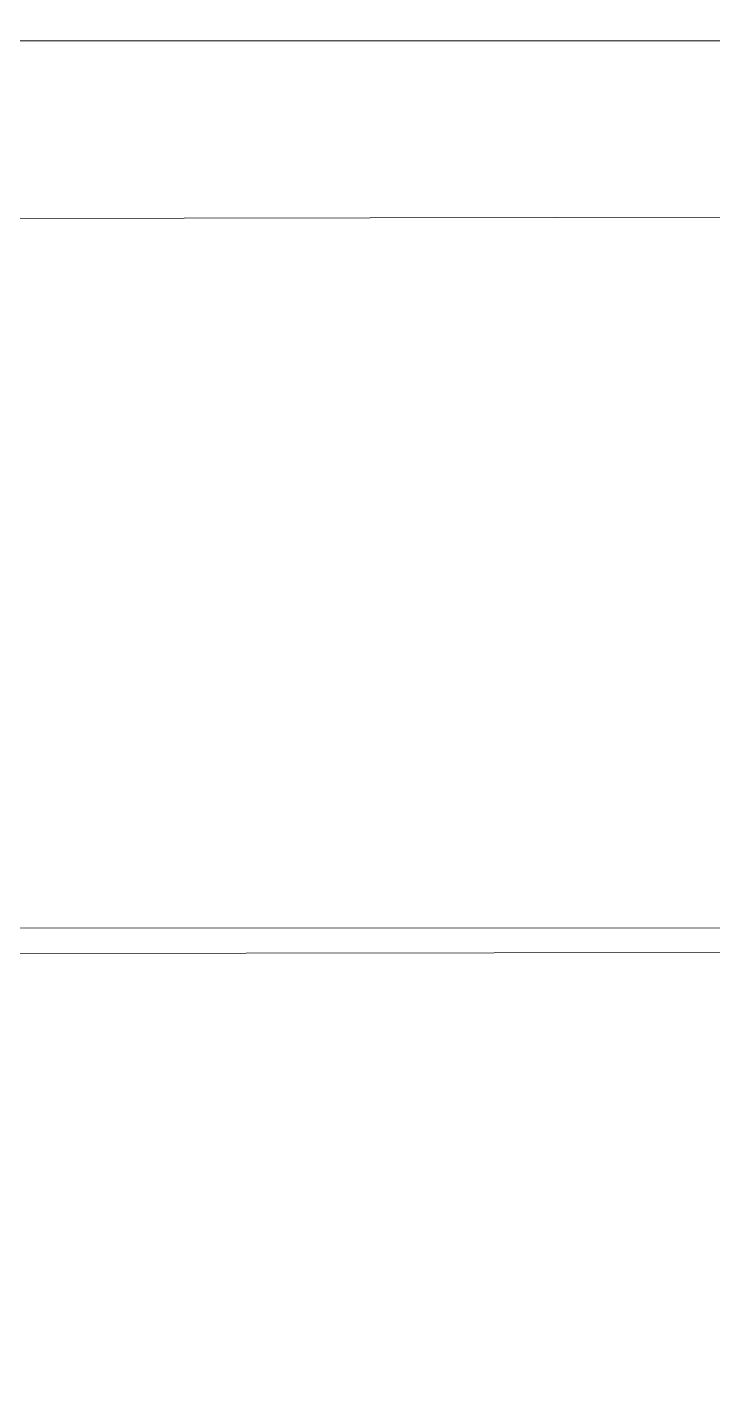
# Model space of a CAD drawing. Extents: x 4 to 464, y 11 to 29.
# Drawn here: x 458.355 to 459.316, y 26.973 to 28.865 of the extents above; entities that cross this region are included whole.
import ezdxf

# ---------------------------------------------------------------- set-up
doc = ezdxf.new("R2010")
doc.units = 0
doc.header["$MEASUREMENT"] = 0
doc.layers.add('Sections span lengths and Marker Balls Plan', color=7, linetype='CONTINUOUS', lineweight=0)
doc.layers.add('Structures Plan', color=7, linetype='CONTINUOUS', lineweight=0)

msp = doc.modelspace()

# ---------------------------------------------------------------- linework, layer by layer
at = {"layer": 'Sections span lengths and Marker Balls Plan', "color": 1}
for points in [[(230, 28.797, 33.583), (240, 28.799, 33.583), (250, 28.801, 33.642), (260, 28.803, 33.76), (270, 28.805, 33.937), (280, 28.808, 34.172), (290, 28.81, 34.467), (300, 28.812, 34.82), (310, 28.814, 35.232), (320, 28.816, 35.703), (330, 28.818, 36.233), (340, 28.82, 36.822), (350, 28.822, 37.47), (360, 28.825, 38.178), (370, 28.827, 38.944), (380, 28.829, 39.769), (390, 28.831, 40.653), (400, 28.833, 41.596), (410, 28.835, 42.599), (420, 28.837, 43.661), (430, 28.839, 44.782), (440, 28.842, 45.962), (450, 28.844, 47.201), (460, 28.846, 48.5)], [(230, 27.653, 24.083), (240, 27.651, 24.083), (250, 27.649, 24.142), (260, 27.647, 24.26), (270, 27.645, 24.437), (280, 27.642, 24.672), (290, 27.64, 24.967), (300, 27.638, 25.32), (310, 27.636, 25.732), (320, 27.634, 26.203), (330, 27.632, 26.733), (340, 27.63, 27.322), (350, 27.628, 27.97), (360, 27.625, 28.678), (370, 27.623, 29.444), (380, 27.621, 30.269), (390, 27.619, 31.153), (400, 27.617, 32.096), (410, 27.615, 33.099), (420, 27.613, 34.161), (430, 27.611, 35.282), (440, 27.608, 36.462), (450, 27.606, 37.701), (460, 27.604, 39)], [(230, 27.228, 43.083), (240, 27.243, 43.083), (250, 27.258, 43.142), (260, 27.273, 43.26), (270, 27.288, 43.437), (280, 27.303, 43.672), (290, 27.318, 43.967), (300, 27.333, 44.32), (310, 27.347, 44.732), (320, 27.362, 45.203), (330, 27.377, 45.733), (340, 27.392, 46.322), (350, 27.407, 46.97), (360, 27.422, 47.678), (370, 27.437, 48.444), (380, 27.452, 49.269), (390, 27.467, 50.153), (400, 27.482, 51.096), (410, 27.497, 52.099), (420, 27.512, 53.161), (430, 27.526, 54.282), (440, 27.541, 55.462), (450, 27.556, 56.701), (460, 27.571, 58)]]:
    msp.add_polyline3d(points, dxfattribs=at)
at = {"layer": 'Sections span lengths and Marker Balls Plan', "color": 5}
msp.add_polyline3d([(230, 28.242, 54.938), (240, 28.258, 54.981), (250, 28.273, 55.064), (260, 28.289, 55.189), (270, 28.304, 55.355), (280, 28.32, 55.561), (290, 28.336, 55.809), (300, 28.351, 56.098), (310, 28.367, 56.428), (320, 28.382, 56.798), (330, 28.398, 57.21), (340, 28.413, 57.663), (350, 28.429, 58.157), (360, 28.444, 58.692), (370, 28.46, 59.267), (380, 28.476, 59.884), (390, 28.491, 60.542), (400, 28.507, 61.242), (410, 28.522, 61.982), (420, 28.538, 62.763), (430, 28.553, 63.586), (440, 28.569, 64.449), (450, 28.584, 65.354), (460, 28.6, 66.3)], dxfattribs=at)
at = {"layer": 'Structures Plan', "color": 253}
for points in [[(459.05, 21.293, 53.45), (460.05, 28.843, 53.45), (459.95, 28.857, 53.45), (458.95, 21.307, 53.45)], [(458.95, 21.307, 53.55), (459.95, 28.857, 53.55), (460.05, 28.843, 53.55), (459.05, 21.293, 53.55)], [(458.95, 21.307, 53.45), (459.95, 28.857, 53.45), (459.95, 28.857, 53.55), (458.95, 21.307, 53.55)], [(458.964, 21.294, 55.842), (459.964, 28.844, 53.467), (459.967, 28.865, 53.533), (458.967, 21.315, 55.908)], [(458.967, 21.315, 55.908), (459.967, 28.865, 53.533), (460.036, 28.856, 53.533), (459.036, 21.306, 55.908)], [(459.036, 21.306, 55.908), (460.036, 28.856, 53.533), (460.033, 28.835, 53.467), (459.033, 21.285, 55.842)], [(459.033, 21.285, 55.842), (460.033, 28.835, 53.467), (459.964, 28.844, 53.467), (458.964, 21.294, 55.842)], [(459.05, 21.293, 53.55), (460.05, 28.843, 53.55), (460.05, 28.843, 53.45), (459.05, 21.293, 53.45)], [(459.955, 28.601, 66.345), (458.955, 21.301, 65.42), (458.956, 21.312, 65.33), (459.956, 28.612, 66.255)], [(459.956, 28.612, 66.255), (458.956, 21.312, 65.33), (459.045, 21.299, 65.33), (460.045, 28.599, 66.255)], [(460.044, 28.588, 66.345), (459.044, 21.288, 65.42), (458.955, 21.301, 65.42), (459.955, 28.601, 66.345)], [(460.045, 28.599, 66.255), (459.045, 21.299, 65.33), (459.044, 21.288, 65.42), (460.044, 28.588, 66.345)], [(459.044, 21.293, 62.955), (460.044, 27.593, 62.955), (459.956, 27.607, 62.955), (458.956, 21.307, 62.955)], [(458.956, 21.307, 63.045), (459.956, 27.607, 63.045), (460.044, 27.593, 63.045), (459.044, 21.293, 63.045)], [(458.956, 21.307, 62.955), (459.956, 27.607, 62.955), (459.956, 27.607, 63.045), (458.956, 21.307, 63.045)], [(459.044, 21.293, 43.955), (460.044, 27.593, 43.955), (459.956, 27.607, 43.955), (458.956, 21.307, 43.955)], [(458.956, 21.307, 44.045), (459.956, 27.607, 44.045), (460.044, 27.593, 44.045), (459.044, 21.293, 44.045)], [(458.956, 21.307, 43.955), (459.956, 27.607, 43.955), (459.956, 27.607, 44.045), (458.956, 21.307, 44.045)], [(458.964, 21.293, 46.342), (459.964, 27.593, 43.967), (459.967, 27.618, 44.033), (458.967, 21.318, 46.408)], [(458.967, 21.318, 46.408), (459.967, 27.618, 44.033), (460.036, 27.607, 44.033), (459.036, 21.307, 46.408)], [(459.036, 21.307, 46.408), (460.036, 27.607, 44.033), (460.033, 27.582, 43.967), (459.033, 21.282, 46.342)], [(459.033, 21.282, 46.342), (460.033, 27.582, 43.967), (459.964, 27.593, 43.967), (458.964, 21.293, 46.342)], [(459.044, 21.293, 63.045), (460.044, 27.593, 63.045), (460.044, 27.593, 62.955), (459.044, 21.293, 62.955)], [(459.044, 21.293, 44.045), (460.044, 27.593, 44.045), (460.044, 27.593, 43.955), (459.044, 21.293, 43.955)]]:
    msp.add_3dface(points, dxfattribs=at)

doc.saveas('drawing.dxf')
